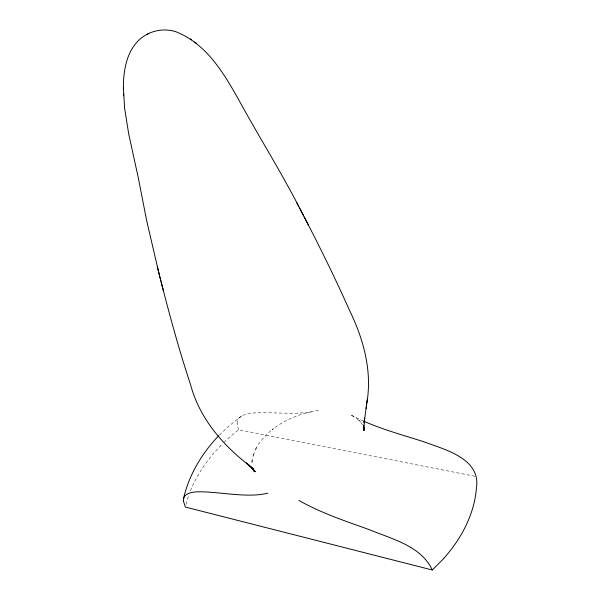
<?xml version="1.0" encoding="UTF-8"?>
<svg xmlns="http://www.w3.org/2000/svg" width="600" height="600" viewBox="0 0 600 600"><rect width="100%" height="100%" fill="white"/><g stroke="black" fill="none" stroke-linecap="round" stroke-linejoin="round"><path stroke-width="0.45" stroke-dasharray="3 2.25" d="M237.083 423.607C237.067 415.455 246.765 413.535 253.17 413.018C261.69 412.373 270.24 412.778 278.767 413.033C292.74 413.31 307.147 413.873 320.603 409.582M186.053 504.435L188.265 496.643A151.417 111.06 -20.7 0 1 188.843 494.978M219.375 435.007L228.112 426.675L241.553 416.01M474.877 476.272L238.553 429.765L229.155 437.58A151.417 111.06 -20.7 0 0 223.208 443.138M311.377 411.825C297.248 414.623 283.755 420.66 272.37 429.487L273.18 428.812C266.145 434.4 259.965 441.15 255.638 449.055L256.545 447.382L252.938 456.105L253.388 454.222L251.933 462.795L251.985 460.673L252.067 464.812M363.315 421.02L350.655 414.832M351.728 415.493L357.15 418.815L360.33 421.702L358.89 420.15L362.46 424.68M238.553 429.765L237.083 423.615M190.425 490.838A151.417 111.06 -20.7 0 1 222.57 443.775"/><path stroke-width="0.9" d="M123.442 89.52C122.925 69.593 127.32 45.098 146.445 34.665C155.295 29.693 166.178 28.62 175.845 31.725C213.413 46.582 230.888 86.948 249.885 119.745C267.142 150.097 285.382 179.91 301.155 211.103M183.42 500.955C182.925 492.832 193.103 491.827 199.095 491.798C207.817 491.768 216.502 492.772 225.18 493.612C239.295 494.82 253.83 496.485 267.772 493.2M366.78 403.32C372.465 371.025 363.405 338.745 349.29 309.855C334.597 276.81 318.54 244.395 301.808 212.34M363.308 426.248L364.455 430.095L363.36 425.025L363.795 430.567L364.657 418.088L364.065 422.798L366.615 404.58M366.127 408.487L367.282 399.293M183.63 498.082C189.188 474.487 202.072 453.09 218.767 435.683M183.42 500.963L185.31 507.037L432.285 570L442.665 559.62A151.417 111.06 -20.7 0 0 476.467 487.778C480.81 458.168 444.338 449.513 423.112 441.533C403.222 435.15 382.957 429.697 363.81 421.215M148.837 33.443L146.445 34.665M298.928 500.46C320.962 512.903 345.067 521.002 368.812 529.477C391.447 538.95 421.08 545.7 432.285 570M190.507 38.858L191.67 39.735M194.85 42.105L196.125 43.065M299.347 207.638L303.645 215.858M296.865 202.935L298.642 206.34M308.565 225.353L304.252 217.035M253.095 468.885L254.46 471.795L252.397 468.022L254.183 470.707L250.538 466.268L255.3 471.697L246.405 462.915L249.975 466.043C222.907 445.403 199.597 418.418 190.65 384.93C179.438 351.173 170.055 316.83 161.25 282.375M252.75 468.158L253.507 470.43L253.042 468.893M159.96 277.29L162.27 286.41M123.405 87.72L124.65 108.578L128.715 134.047L138.337 177.953L146.67 220.695L158.377 270.885M162.547 287.423L163.583 291.517M158.678 272.175L160.965 281.265M157.403 267.038L159.667 276.09M123.57 93.9L123.608 95.805"/></g></svg>
